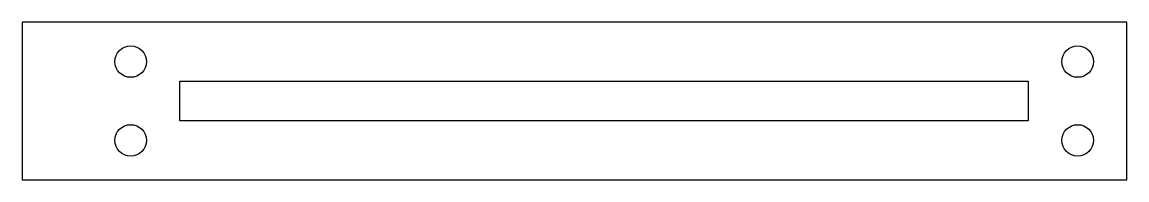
# Model space of a CAD drawing. Extents: x 19 to 131, y -19 to -3.
import ezdxf

# ---------------------------------------------------------------- set-up
doc = ezdxf.new("R2010")
doc.units = 0

# ---------------------------------------------------------------- blocks, each defined once
blk = doc.blocks.new('CUT042_CS')
at = {"layer": 'laser-sections', "color": 0}
for points in [[(19, -3), (19, -19), (131, -19), (131, -3)], [(121, -9), (121, -13), (35, -13), (35, -9)]]:
    blk.add_lwpolyline(points, close=True, dxfattribs=at)
for centre in [(30, -7, 51.5), (126, -7, 51.5), (30, -15, 51.5), (126, -15, 51.5)]:
    blk.add_circle(centre, 1.6, dxfattribs=at)

msp = doc.modelspace()

# ---------------------------------------------------------------- block references
at = {"layer": 'laser-sections', "color": 0}
msp.add_blockref('CUT042_CS', (0, 0), dxfattribs=at)

doc.saveas('drawing.dxf')
